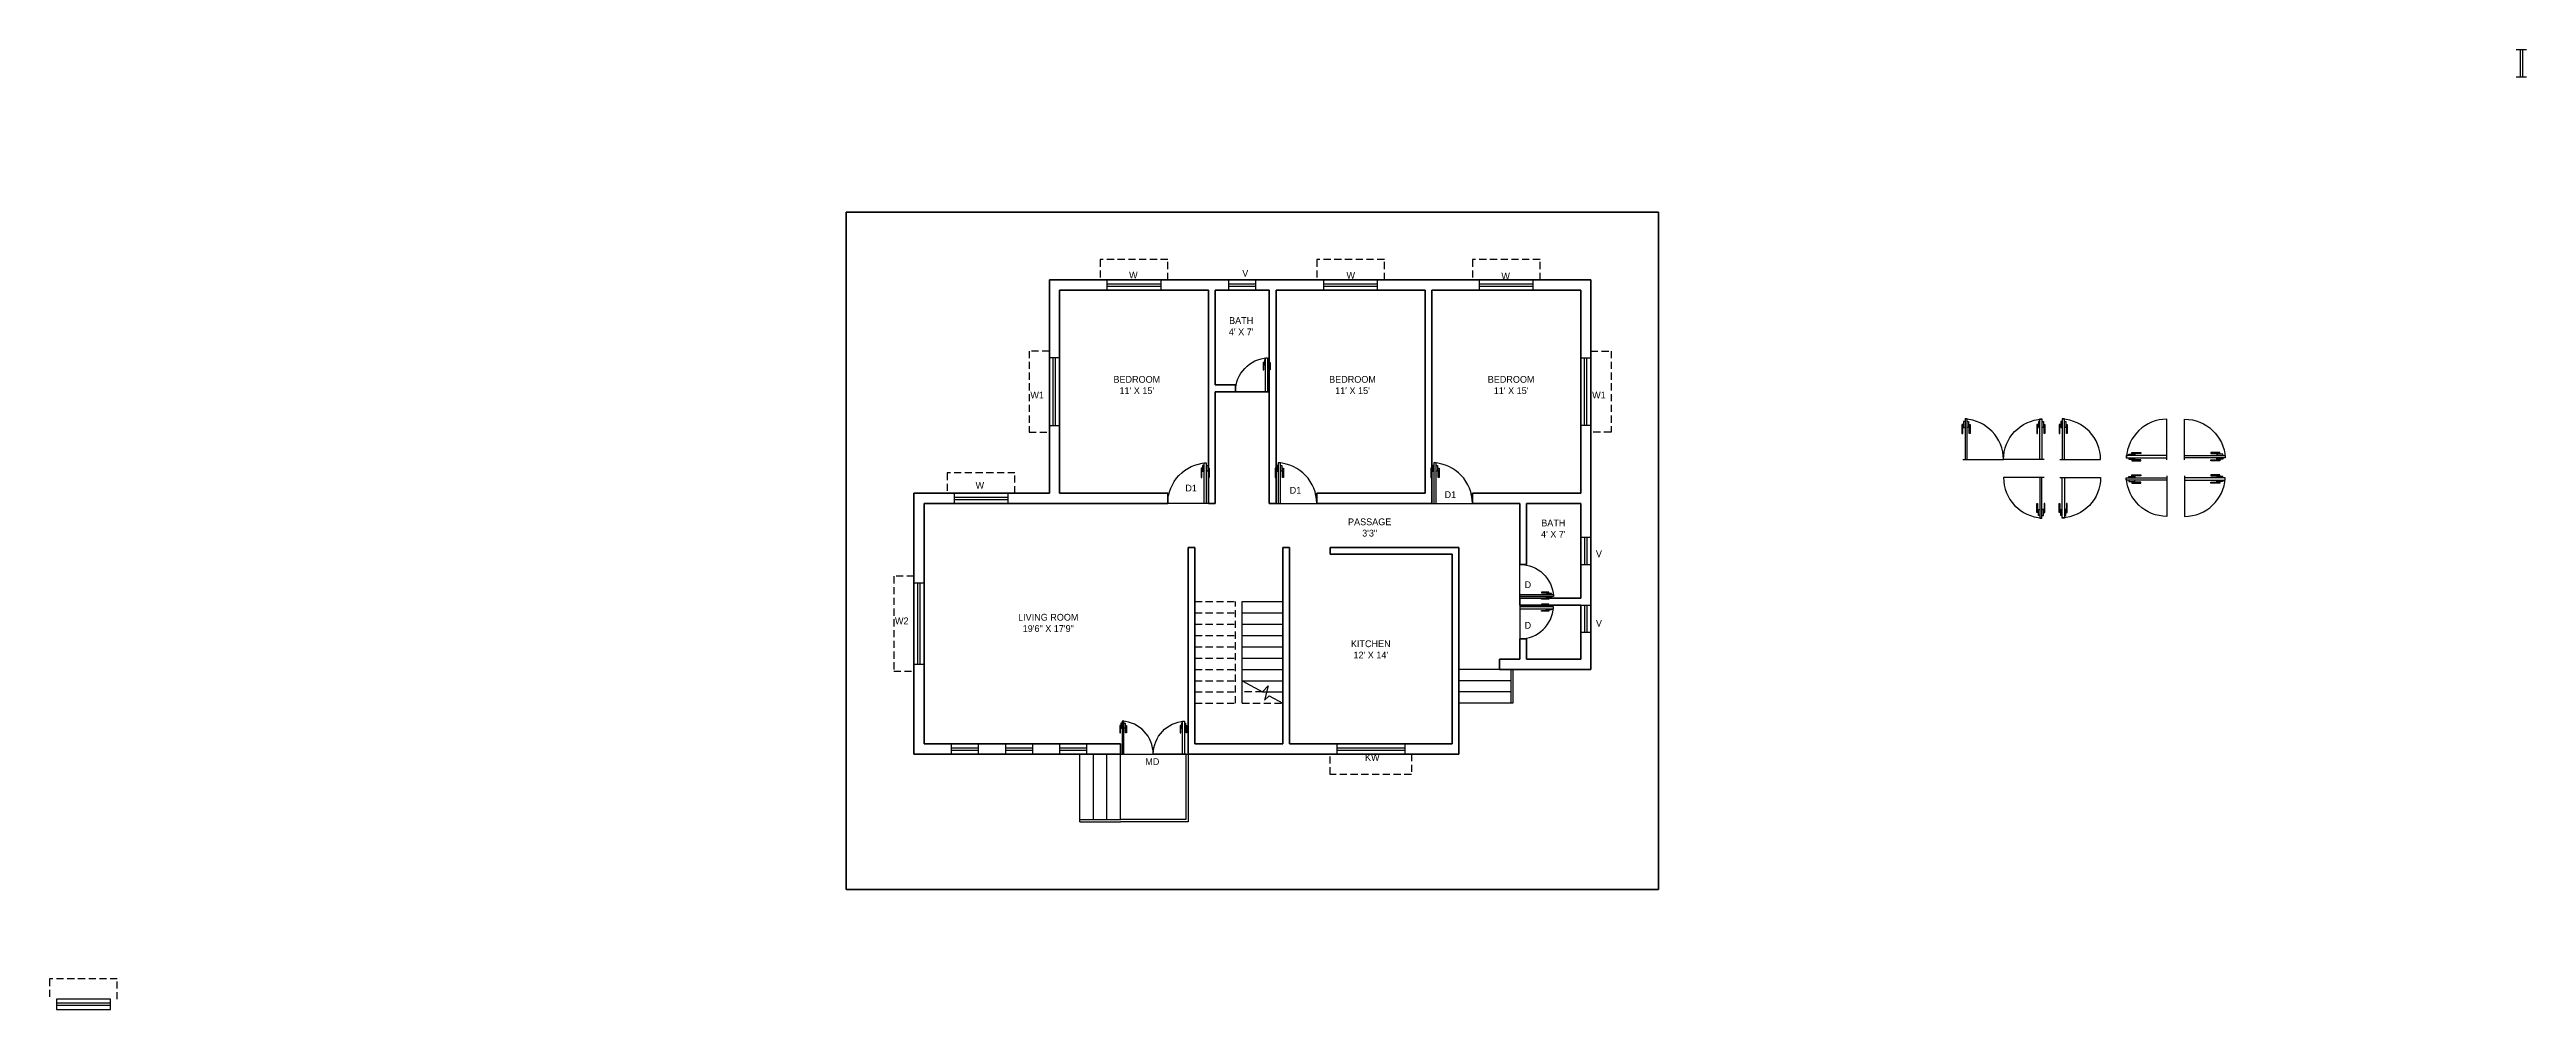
# Model space of a CAD drawing. Header units: inches. Extents: x -526 to 1669, y 26 to 876.
import ezdxf

# ---------------------------------------------------------------- set-up
doc = ezdxf.new("R2010")
doc.units = ezdxf.units.IN
doc.linetypes.add('HIDDEN', pattern=[9.525, 6.35, -3.175])
doc.layers.add('1. WALL', color=7, linetype='Continuous', lineweight=35)
for name, color, linetype in [('2. DOORS', 10, 'Continuous'), ('3. WINDOW', 4, 'Continuous'), ('4. CHAJJA', 220, 'HIDDEN'), ('8. TEXT', 3, 'Continuous'), ('9. STAIRS', 161, 'Continuous')]:
    doc.layers.add(name, color=color, linetype=linetype)
doc.styles.add('Annotative', font='txt')

# ---------------------------------------------------------------- blocks, each defined once
blk = doc.blocks.new('Window')
at = {"layer": '3. WINDOW', "color": 1}
for p, q in [((-1609, -417.7), (-1657, -417.7)), ((-1609, -419.7), (-1657, -419.7)), ((-1609, -419.7), (-1657, -419.7))]:
    blk.add_line(p, q, dxfattribs=at)
at = {"layer": '3. WINDOW'}
blk.add_line((-1657, -423.2), (-1657, -423.2), dxfattribs=at)
at = {"layer": '3. WINDOW', "color": 1}
blk.add_lwpolyline([(-1657, -423.2), (-1609, -423.2), (-1609, -414.2), (-1657, -414.2)], close=True, dxfattribs=at)
at = {"layer": '4. CHAJJA'}
blk.add_lwpolyline([(-1603, -414.2), (-1603, -396.2), (-1663, -396.2), (-1663, -414.2)], dxfattribs=at)
blk = doc.blocks.new('WINDOWS_SMALL')
at = {"layer": '3. WINDOW', "color": 170}
for p, q in [((-24, 5.5), (24, 5.5)), ((-24, 3.5), (24, 3.5))]:
    blk.add_line(p, q, dxfattribs=at)
at = {"layer": '3. WINDOW'}
blk.add_lwpolyline([(-24, 0), (24, 0), (24, 9), (-24, 9)], close=True, dxfattribs=at)
at = {"layer": '4. CHAJJA'}
blk.add_lwpolyline([(30, 9), (30, 27), (-30, 27), (-30, 9)], dxfattribs=at)
blk = doc.blocks.new('WINDOW 2')
at = {"layer": '3. WINDOW', "color": 170}
for p, q in [((0, 5.5), (60, 5.5)), ((0, 3.5), (60, 3.5))]:
    blk.add_line(p, q, dxfattribs=at)
at = {"layer": '3. WINDOW'}
blk.add_lwpolyline([(0, 0), (60, 0), (60, 9), (0, 9)], close=True, dxfattribs=at)
at = {"layer": '4. CHAJJA'}
blk.add_lwpolyline([(66, 9), (66, 27), (-6, 27), (-6, 9)], dxfattribs=at)
blk = doc.blocks.new('WINDOWS_1 (Medium)')
at = {"layer": '4. CHAJJA'}
blk.add_blockref('WINDOW 2', (-30, 0), dxfattribs=at)
blk = doc.blocks.new('WINDOW 3')
at = {"layer": '3. WINDOW', "color": 170}
for p, q in [((0, 5.5), (72, 5.5)), ((0, 3.5), (72, 3.5))]:
    blk.add_line(p, q, dxfattribs=at)
at = {"layer": '3. WINDOW'}
blk.add_lwpolyline([(0, 0), (72, 0), (72, 9), (0, 9)], close=True, dxfattribs=at)
at = {"layer": '4. CHAJJA'}
blk.add_lwpolyline([(78, 9), (78, 27), (-6, 27), (-6, 9)], dxfattribs=at)
blk = doc.blocks.new('WINDOWS_LARGE')
at = {"layer": '4. CHAJJA'}
blk.add_blockref('WINDOW 3', (-36, 0), dxfattribs=at)
blk = doc.blocks.new('GLASS')
at = {"layer": '3. WINDOW'}
for p, q in [((-12, 5.5), (-12, -3.5)), ((-12, 2), (12, 2)), ((-12, 0), (12, 0)), ((12, 5.5), (12, -3.5))]:
    blk.add_line(p, q, dxfattribs=at)
blk = doc.blocks.new('VENTILATOR')
at = {"layer": '3. WINDOW', "color": 5}
for p, q in [((-12, -3.5), (-12, 5.5)), ((-12, 2), (12, 2)), ((-12, 0), (12, 0)), ((12, -3.5), (12, 5.5))]:
    blk.add_line(p, q, dxfattribs=at)
blk = doc.blocks.new('DOOR')
at = {"layer": '2. DOORS'}
for p, q in [((0.6, 31.1), (-0.8, 31.1)), ((-0.8, 31.1), (-0.8, 23.1)), ((-0.8, 23.1), (-0.8, 23.1)), ((-0.8, 23.1), (0, 23.1)), ((0, 23.1), (0, 30.2)), ((0, 30.2), (0.6, 30.2)), ((1.9, 33.7), (0.6, 33.7)), ((0.6, 33.7), (0.6, 28.5)), ((0.6, 28.5), (1.9, 28.5)), ((3.9, 36), (1.9, 36)), ((1.9, 36), (1.9, 0)), ((1.9, 33.7), (1.9, 33.3)), ((3.9, 0), (3.9, 36)), ((3.9, 33.7), (5.1, 33.7)), ((5.1, 28.5), (3.9, 28.5)), ((5.1, 33.7), (5.1, 28.5)), ((5.1, 31.1), (6.5, 31.1)), ((5.7, 30.2), (5.1, 30.2)), ((5.7, 23.1), (5.7, 30.2)), ((6.5, 23.1), (5.7, 23.1)), ((6.5, 31.1), (6.5, 23.1)), ((6.5, 23.1), (6.5, 23.1)), ((0, 0), (36, 0)), ((1.9, 0), (3.9, 0))]:
    blk.add_line(p, q, dxfattribs=at)
blk.add_arc((0, 0), 36, 0, 87.0487, dxfattribs=at)

msp = doc.modelspace()

# ---------------------------------------------------------------- linework, layer by layer
at = {"layer": '1. WALL', "color": 1}
for p, q in [((899.9, 732.1), (179.9, 732.1)), ((179.9, 732.1), (179.9, 132.1)), ((899.9, 132.1), (899.9, 732.1)), ((179.9, 132.1), (899.9, 132.1))]:
    msp.add_line(p, q, dxfattribs=at)
at = {"layer": '1. WALL'}
for p, q in [((839.9, 672.1), (359.9, 672.1)), ((359.9, 483.1), (359.9, 672.1)), ((368.9, 483.1), (368.9, 663.1)), ((500.9, 663.1), (368.9, 663.1)), ((500.9, 474.1), (500.9, 663.1)), ((554.9, 663.1), (506.9, 663.1)), ((506.9, 579.1), (506.9, 663.1)), ((554.9, 474.1), (554.9, 663.1)), ((560.9, 474.1), (560.9, 663.1)), ((692.9, 663.1), (560.9, 663.1)), ((692.9, 483.1), (692.9, 663.1)), ((830.9, 663.1), (698.9, 663.1)), ((698.9, 474.1), (698.9, 663.1)), ((830.9, 483.1), (830.9, 663.1)), ((839.9, 327.1), (839.9, 672.1)), ((524.9, 579.1), (506.9, 579.1)), ((506.9, 474.1), (506.9, 573.1)), ((554.9, 573.1), (506.9, 573.1)), ((524.9, 573.1), (524.9, 579.1)), ((239.9, 483.1), (239.9, 252.1)), ((359.9, 483.1), (239.9, 483.1)), ((464.9, 483.1), (368.9, 483.1)), ((464.9, 474.1), (464.9, 483.1)), ((596.9, 474.1), (596.9, 483.1)), ((692.9, 483.1), (596.9, 483.1)), ((830.9, 483.1), (734.9, 483.1)), ((734.9, 474.1), (734.9, 483.1)), ((248.9, 474.1), (248.9, 261.1)), ((464.9, 474.1), (248.9, 474.1)), ((506.9, 474.1), (500.9, 474.1)), ((560.9, 474.1), (554.9, 474.1)), ((698.9, 474.1), (596.9, 474.1)), ((776.9, 474.1), (734.9, 474.1)), ((776.9, 420.1), (776.9, 474.1)), ((830.9, 474.1), (782.9, 474.1)), ((782.9, 420.1), (782.9, 474.1)), ((830.9, 390.1), (830.9, 474.1)), ((482.9, 435.1), (482.9, 252.1)), ((488.9, 435.1), (482.9, 435.1)), ((488.9, 435.1), (488.9, 261.1)), ((566.9, 435.1), (566.9, 261.1)), ((566.9, 435.1), (572.9, 435.1)), ((572.9, 435.1), (572.9, 261.1)), ((608.9, 435.1), (608.9, 429.1)), ((608.9, 435.1), (722.9, 435.1)), ((608.9, 429.1), (716.9, 429.1)), ((716.9, 429.1), (716.9, 261.1)), ((722.9, 435.1), (722.9, 336.1)), ((782.9, 420.1), (776.9, 420.1)), ((830.9, 390.1), (776.9, 390.1)), ((776.9, 384.1), (776.9, 390.1)), ((830.9, 384.1), (776.9, 384.1)), ((830.9, 336.1), (830.9, 384.1)), ((776.9, 336.1), (776.9, 354.1)), ((782.9, 354.1), (776.9, 354.1)), ((782.9, 336.1), (782.9, 354.1)), ((722.9, 336.1), (722.9, 327.1)), ((776.9, 336.1), (758.9, 336.1)), ((758.9, 336.1), (758.9, 327.1)), ((830.9, 336.1), (782.9, 336.1)), ((722.9, 327.1), (722.9, 252.1)), ((839.9, 327.1), (758.9, 327.1)), ((239.9, 252.1), (422.9, 252.1)), ((248.9, 261.1), (422.9, 261.1)), ((422.9, 261.1), (422.9, 252.1)), ((482.9, 252.1), (722.9, 252.1)), ((488.9, 261.1), (566.9, 261.1)), ((572.9, 261.1), (716.9, 261.1))]:
    msp.add_line(p, q, dxfattribs=at)
at = {"layer": '3. WINDOW'}
for p, q in [((320.9, 261.1), (320.9, 252.1)), ((320.9, 257.6), (344.9, 257.6)), ((320.9, 255.6), (344.9, 255.6)), ((344.9, 261.1), (344.9, 252.1)), ((368.9, 261.1), (368.9, 252.1)), ((368.9, 257.6), (392.9, 257.6)), ((368.9, 255.6), (392.9, 255.6)), ((392.9, 261.1), (392.9, 252.1))]:
    msp.add_line(p, q, dxfattribs=at)
at = {"layer": '9. STAIRS', "linetype": 'HIDDEN'}
for p, q in [((488.9, 387.1), (524.9, 387.1)), ((488.9, 377.1), (524.9, 377.1)), ((524.9, 297.1), (524.9, 387.1)), ((488.9, 367.1), (524.9, 367.1)), ((488.9, 367.1), (524.9, 367.1)), ((488.9, 357.1), (524.9, 357.1)), ((488.9, 357.1), (524.9, 357.1)), ((488.9, 347.1), (524.9, 347.1)), ((488.9, 337.1), (524.9, 337.1)), ((488.9, 327.1), (524.9, 327.1)), ((488.9, 317.1), (524.9, 317.1)), ((488.9, 307.1), (524.9, 307.1)), ((488.9, 297.1), (524.9, 297.1)), ((548.9, 307.1), (530.9, 307.1)), ((530.9, 297.1), (566.9, 297.1))]:
    msp.add_line(p, q, dxfattribs=at)
at = {"layer": '9. STAIRS'}
for p, q in [((530.9, 297.1), (530.9, 387.1)), ((530.9, 387.1), (566.9, 387.1)), ((530.9, 377.1), (566.9, 377.1)), ((530.9, 367.1), (566.9, 367.1)), ((530.9, 367.1), (566.9, 367.1)), ((530.9, 357.1), (566.9, 357.1)), ((530.9, 357.1), (566.9, 357.1)), ((530.9, 347.1), (566.9, 347.1)), ((530.9, 337.1), (566.9, 337.1)), ((530.9, 327.1), (566.9, 327.1)), ((530.9, 317.1), (566.9, 317.1)), ((530.9, 317.1), (548.9, 307.1)), ((548.9, 307.1), (554, 312.6)), ((554, 312.6), (550.5, 299.7)), ((758.9, 327.1), (722.9, 327.1)), ((768.9, 317.1), (722.9, 317.1)), ((770.9, 327.1), (770.9, 297.1)), ((548.9, 307.1), (566.9, 307.1)), ((550.5, 299.7), (554.9, 303.7)), ((554.9, 303.7), (566.9, 297.1)), ((768.9, 307.1), (722.9, 307.1)), ((770.9, 297.1), (722.9, 297.1)), ((386.9, 192.1), (386.9, 252.1)), ((398.9, 194.1), (398.9, 252.1)), ((410.9, 194.1), (410.9, 252.1)), ((422.9, 194.1), (422.9, 252.1)), ((422.9, 252.1), (482.9, 252.1)), ((482.9, 252.1), (482.9, 192.1)), ((386.9, 192.1), (422.9, 192.1)), ((482.9, 192.1), (422.9, 192.1))]:
    msp.add_line(p, q, dxfattribs=at)
at = {"layer": '9. STAIRS', "color": 1}
msp.add_line((768.9, 327.1), (768.9, 297.1), dxfattribs=at)
at = {"layer": '9. STAIRS', "color": 240, "true_color": 0xed1f24}
for p, q in [((480.9, 252.1), (480.9, 194.1)), ((386.9, 194.1), (422.9, 194.1)), ((480.9, 194.1), (422.9, 194.1))]:
    msp.add_line(p, q, dxfattribs=at)

# ---------------------------------------------------------------- block references
at = {"layer": '2. DOORS'}
for p, xscale, yscale, zscale in [((554.9, 573.1), -0.8333333333333334, 0.8333333333333334, 0.8333333333333334), ((422.9, 252.1), 0.8090744188812862, 0.8090744188812862, 0.8090744188812862), ((481.2, 252.1), -0.8090744188812862, 0.8090744188812862, 0.8090744188812862)]:
    msp.add_blockref('DOOR', p, dxfattribs=dict(at, xscale=xscale, yscale=yscale, zscale=zscale))
for p in [(1169.7, 512.9), (1255.8, 512.9), (560.9, 474.1), (698.9, 474.1)]:
    msp.add_blockref('DOOR', p, dxfattribs=at)
at = {"layer": '2. DOORS', "xscale": -1}
for p in [(1241.7, 512.9), (500.9, 474.1)]:
    msp.add_blockref('DOOR', p, dxfattribs=at)
at = {"layer": '2. DOORS'}
for p, rotation in [((1350.6, 512.7), 90), ((1241.7, 497.2), 180), ((1366.3, 498.6), 270)]:
    msp.add_blockref('DOOR', p, dxfattribs=dict(at, rotation=rotation))
at = {"layer": '2. DOORS', "xscale": -1}
for p, rotation in [((1366.3, 512.7), 270), ((1255.8, 497.2), 180), ((1350.6, 498.6), 90)]:
    msp.add_blockref('DOOR', p, dxfattribs=dict(at, rotation=rotation))
at = {"layer": '2. DOORS', "yscale": 0.8333333333333334, "zscale": 0.8333333333333334, "rotation": 270}
for p, xscale in [((776.9, 390.1), -0.8333333333333334), ((776.9, 384.1), 0.8333333333333334)]:
    msp.add_blockref('DOOR', p, dxfattribs=dict(at, xscale=xscale))
at = {"layer": '3. WINDOW', "rotation": 270}
for p in [(1663.8, 864.1), (834.4, 432.1), (834.4, 372.1)]:
    msp.add_blockref('VENTILATOR', p, dxfattribs=at)
at = {"layer": '3. WINDOW'}
for name, p in [('VENTILATOR', (530.9, 666.6)), ('GLASS', (284.9, 255.6))]:
    msp.add_blockref(name, p, dxfattribs=at)
at = {"layer": '4. CHAJJA'}
for name, p in [('WINDOWS_SMALL', (434.9, 663.1)), ('WINDOWS_SMALL', (626.9, 663.1)), ('WINDOWS_SMALL', (764.9, 663.1)), ('WINDOWS_SMALL', (299.4, 474.1)), ('Window', (1136.7, 449.1))]:
    msp.add_blockref(name, p, dxfattribs=at)
at = {"layer": '4. CHAJJA', "rotation": 90}
for name, p in [('WINDOWS_1 (Medium)', (368.9, 573.1)), ('WINDOWS_LARGE', (248.9, 367.6))]:
    msp.add_blockref(name, p, dxfattribs=at)
at = {"layer": '4. CHAJJA', "xscale": -1}
for p, rotation in [((830.9, 573.1), 270), ((644.9, 261.1), 180)]:
    msp.add_blockref('WINDOWS_1 (Medium)', p, dxfattribs=dict(at, rotation=rotation))

# ---------------------------------------------------------------- texts
at = {"layer": '8. TEXT', "char_height": 6, "attachment_point": 1}
for s, insert in [('\\pxqc;V', (526.4, 681)), ('\\pxqc;W', (427.2, 679.4)), ('\\pxqc;W', (619.9, 679.1)), ('\\pxqc;W', (757.2, 678.5)), ('\\pxqc;W1', (341.9, 573.1)), ('\\pxqc;W1', (839.9, 573.1)), ('\\pxqc;W', (291.1, 493.1)), ('\\pxqc;D1', (478.4, 490.7)), ('\\pxqc;D1', (570.9, 488.8)), ('\\pxqc;D1', (708.2, 484.9)), ('\\pxqc;V', (839.9, 432.5)), ('\\pxqc;D', (776.9, 405.1)), ('\\pxqc;W2', (221.9, 373.1)), ('\\pxqc;D', (776.9, 369.1)), ('\\pxqc;V', (839.9, 371)), ('\\pxqc;MD', (444, 248.4)), ('\\pxqc;KW', (639, 252.1))]:
    msp.add_mtext_dynamic_manual_height_columns(s, width=14.373, gutter_width=12.5, heights=[0], dxfattribs=dict(at, insert=insert))
at = {"layer": '8. TEXT', "char_height": 6, "attachment_point": 1, "style": 'Annotative'}
for s, insert in [("\\pxqc;BATH\\P4' X 7'", (483, 639.1)), ("\\pxqc;BEDROOM\\P11' X 15'", (390.5, 587)), ("\\pxqc;BEDROOM\\P11' X 15'", (581.7, 587)), ("\\pxqc;BEDROOM\\P11' X 15'", (722.3, 587)), ('\\pxqc;PASSAGE\\P3\'3"', (596.9, 460.8)), ("\\pxqc;BATH\\P4' X 7'", (759.7, 459.8)), ('\\pxqc;LIVING ROOM\\P19\'6" X 17\'9"', (312, 376.3)), ("\\pxqc;KITCHEN\\P12' X 14'", (597.9, 352.8))]:
    msp.add_mtext_dynamic_manual_height_columns(s, width=93.886, gutter_width=12.5, heights=[26.2], dxfattribs=dict(at, insert=insert))

doc.saveas('drawing.dxf')
